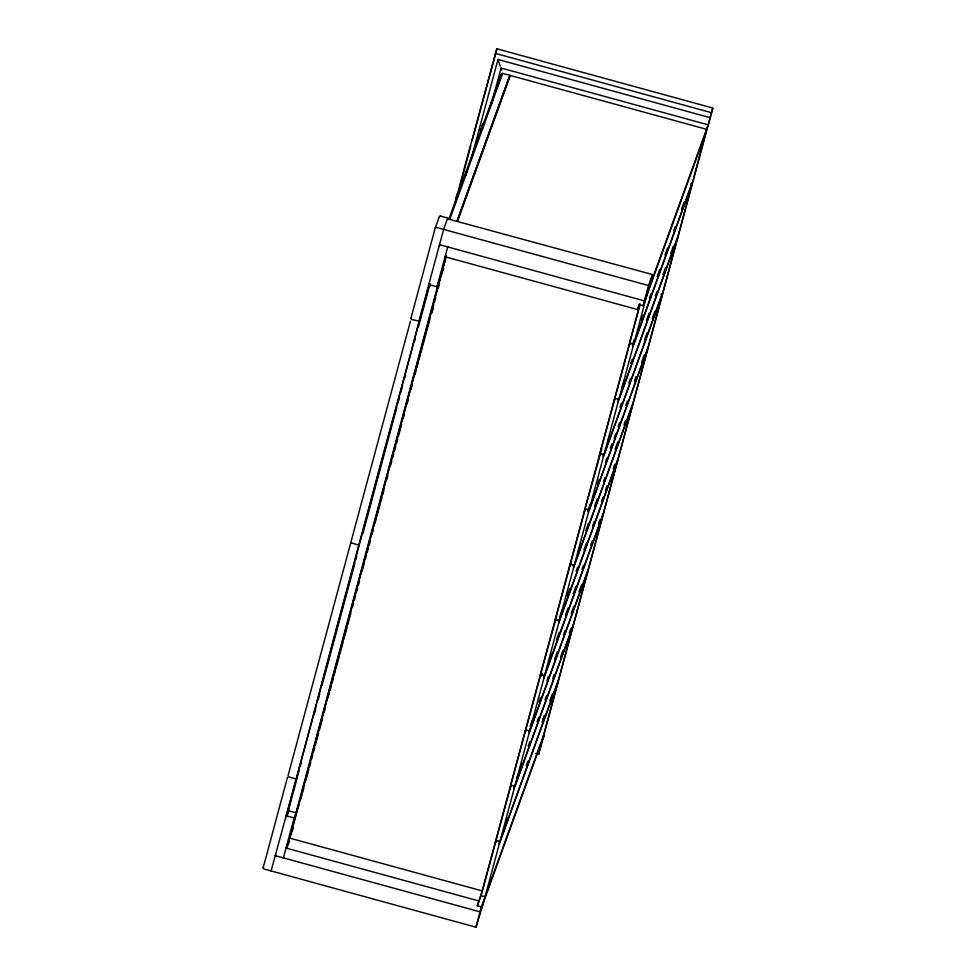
<?xml version="1.0" encoding="UTF-8"?>
<svg xmlns="http://www.w3.org/2000/svg" width="976" height="976" viewBox="0 0 976 976"><rect width="100%" height="100%" fill="white"/><g stroke="black" fill="none" stroke-linecap="round" stroke-linejoin="round"><path stroke-width="1.46" d="M457.317 193.834L459.013 191.333M480.704 129.198L482.412 126.697M480.79 130.174L480.704 131.248M482.534 126.209L482.571 125.233M411.042 317.871L435.162 228.177L439.322 216.721L440.579 216.013L439.322 216.721M287.408 777.604L263.288 867.31L263.654 868.896L475.971 927.2L484.206 900.506M447.52 218.807L652.505 274.561L647.186 294.459M541.143 744.285L712.785 108.043L496.882 48.8L468.407 153.086A254.236 5.112 -74.7 0 0 460.55 182.402L457.561 193.663M410.42 321.238L288.066 775.554M271.084 870.982L305.891 743.248A297.741 5.99 -74.7 0 0 314.601 710.601L330.949 648.625A200.958 4.038 -74.7 0 1 340.343 613.648L374.796 485.536A200.958 4.038 -74.7 0 1 384.3 450.229L403.149 381.348A297.741 5.99 -74.7 0 0 412.397 347.2L419.082 321.08L411.677 319.53L410.957 318.274L411.701 319.457M429.696 287.042L430.001 285.858M454.682 204.557L456.109 199.153L456.207 199.775M466.028 174.314L465.784 175.216L466.052 174.131M466.528 172.63L466.882 171.239M491.172 104.542L491.526 103.163M458.659 191.162L460.221 185.269M460.538 184.074L461.819 179.291A268.4 5.392 -74.7 0 1 463.1 174.448M467.028 171.63L466.796 172.337L467.138 170.922M490.001 106.677C490.806 103.615 489.147 109.629 489.915 107.006M490.379 107.214L490.464 106.884M535.629 753.448L538.569 754.253L541.155 744.273M263.3 868.396L263.288 867.31M418.875 321.421L443.641 229.323L447.752 217.977L440.554 216.086M438.834 281.698L295.996 812.837L287.798 810.592L429.452 283.87M287.151 815.143L299.022 771.016M300.34 766.123L301.133 763.183M314.187 714.627L315.773 708.735M318.139 699.914L319.725 694.021M322.092 685.201L354.935 563.079M355.984 559.211L356.777 556.271M362.852 533.652L396.878 407.126M397.915 403.308L399.489 397.415M400.843 392.413L402.661 385.654M404.796 377.7L405.589 374.76M414.519 341.527L415.312 338.587M418.484 326.814L430.123 283.54M472.189 140.605L496.882 48.8M465.772 174.85L466.76 171.166M709.784 117.596L497.967 59.475L472.469 154.293A255.126 5.124 -74.7 0 0 471.188 159.076M283.406 857.88L294.142 817.973L298.79 805.102M429.111 283.357L429.806 284.87L436.98 286.834L447.716 246.916M283.918 858.026L283.565 857.27M448.216 247.062L447.545 247.538M446.3 255.602L289.652 838.091L482.242 890.929L640.085 304.036M290.153 836.713L446.41 255.7M300.815 799.21L301.962 794.964M302.719 792.134L303.865 787.876M305.769 780.788L308.819 769.454M309.599 766.575L310.771 762.195M311.564 759.267L312.735 754.887M313.528 751.959L314.711 747.579M315.492 744.651L318.64 732.952M319.42 730.036L322.568 718.336M324.142 712.492L325.325 708.112M328.07 697.877L329.254 693.497M330.034 690.569L331.218 686.177M331.999 683.261L333.182 678.869M333.963 675.953L335.146 671.561M335.939 668.645L339.075 656.946M339.868 654.03L343.015 642.33M343.796 639.402L346.944 627.714M347.724 624.786L350.872 613.099M352.446 607.255L353.629 602.863M354.41 599.935L355.593 595.555M356.374 592.627L357.558 588.247M358.338 585.319L359.522 580.94M362.218 570.923L364.499 562.432M365.256 559.59L366.403 555.344M367.171 552.514L368.306 548.256M369.074 545.425L370.209 541.168M372.002 534.519L373.149 530.273M375.052 523.185L376.199 518.927M376.968 516.097L378.102 511.851M378.871 509.008L380.006 504.763M380.786 501.884L381.97 497.504M382.751 494.576L383.934 490.184M386.679 479.96L387.862 475.568M390.607 465.345L391.791 460.953M392.584 458.037L393.755 453.645M394.548 450.717L395.719 446.337M396.512 443.409L397.683 439.029M398.476 436.101L401.624 424.414M403.198 418.57L404.369 414.178M407.126 403.942L408.297 399.562M411.055 389.326L412.238 384.947M414.983 374.711L416.166 370.331M416.947 367.403L418.131 363.023M418.911 360.095L420.095 355.715M420.876 352.787L422.059 348.408M422.852 345.48L425.987 333.78M426.78 330.864L429.928 319.164M433.783 304.817L431.49 313.32L433.051 309.038M434.54 301.987L435.686 297.729M438.358 287.81L439.493 283.565M491.209 104.725L501.091 68.015L707.771 124.721M492.209 101.846L493.197 98.161M498.968 82.96L501.298 74.322L502.652 73.371L706.514 129.308M543.522 735.355L481.412 906.936L477.313 905.813L482.266 890.893M445.068 256.749L637.657 309.587L638.987 304.671L643.086 305.805L705.197 134.224M496.235 839.982L480.997 895.651L485.096 896.773L499.297 843.972L557.723 682.553M495.479 842.288L511.095 784.728M540.814 674.196L510.716 785.119L514.816 786.253L573.254 624.835M556.71 616.076L540.448 674.599L544.547 675.721L602.973 514.303M555.21 620.175L585.405 508.411M601.814 448.862L585.027 508.813L589.126 509.936L647.564 348.517M629.996 342.625L599.898 453.547L603.985 454.67L662.423 293.251M639.89 304.805L629.618 343.027L633.717 344.15L692.143 182.732M496.882 840.665L495.198 842.849M511.741 785.412L510.058 787.583M526.613 730.146L524.917 732.317L525.954 729.462M539.789 677.051L541.473 674.88M556.332 619.614L554.649 621.797M571.192 564.36L569.508 566.531L570.545 563.677M586.051 509.094L584.368 511.265M600.923 453.828L599.227 455.999M615.783 398.562L614.099 400.746L615.124 397.879M630.642 343.308L628.959 345.48M498.931 841.227L499.297 843.972M513.791 785.973L514.157 788.706L499.956 841.507L495.857 840.385M528.663 730.707L529.016 733.44L514.816 786.253M543.522 675.441L543.888 678.174L529.675 730.987L525.588 729.865M558.382 620.175L558.748 622.92L544.547 675.721M573.241 564.921L573.607 567.654L559.407 620.455L555.307 619.333M570.167 564.079L574.266 565.202L588.467 512.388L588.101 509.655M602.961 454.389L603.327 457.134L589.126 509.936M617.832 399.123L618.198 401.868L603.985 454.67M475.971 927.2L481.412 906.936M643.086 305.805L648.528 285.541L652.505 274.561M614.758 398.281L618.857 399.404L633.058 346.602L691.484 185.184L690.788 183.683M633.717 344.15L646.759 295.643M542.998 738.1L707.295 127.136M712.785 108.043L708.661 123.391L644.404 300.889L439.517 244.671M465.223 175.155L465.625 173.716L465.308 174.826M466.284 172.191L466.699 170.751L466.382 171.861M467.577 169.336L468.016 167.713M491.05 105.445L491.392 104.273M449.021 218.734L501.298 74.322M449.851 219.222L502.652 73.371M457.024 221.186L509.826 75.347M457.354 220.454L509.143 77.385M457.512 221.406L510.338 75.481L509.655 75.957M436.98 286.834L443.702 268.241M287.798 810.592L289.604 805.615M289.238 806.945L285.614 816.949L286.968 815.997L289.03 810.287M293.288 828.038L286.041 848.059L478.643 900.897M287.029 847.876L289.616 840.726M637.657 309.587L639.719 303.914M634.241 339.575L632.363 345.089L633.058 346.602M641.476 319.579L643.221 315.102M649.43 297.961L650.98 293.666M657.177 276.525L659.764 269.388M664.937 255.102L667.523 247.953M673.733 230.812L675.282 226.53M681.48 209.389L684.066 202.252M621.968 387.704L624.555 380.555M630.752 363.414L632.302 359.131M646.454 320.36L649.04 313.223M655.25 296.082L656.799 291.8M662.997 274.646L665.583 267.509M670.756 253.223L673.342 246.086M618.857 399.404L677.283 237.998M618.198 401.868L676.624 240.45M608.329 439.908L609.878 435.625M620.028 407.248L621.578 402.966M628.825 382.97L630.374 378.688M644.526 339.916L647.112 332.767M652.273 318.493L654.859 311.344M603.327 457.134L661.765 295.716L661.069 294.203M610.342 448.228L611.891 443.946M618.101 426.805L619.65 422.523M625.848 405.382L627.409 401.087M634.644 381.091L636.193 376.809M587.772 510.887L590.358 503.738M597.605 483.742L599.154 479.46M605.352 462.319L606.901 458.025M614.148 438.029L615.697 433.747M634.827 380.896L636.376 376.602M641.549 362.328L644.136 355.179M588.467 512.388L646.905 350.982M615.124 449.216L617.71 442.067M623.92 424.926L625.47 420.644M578.085 551.855L580.671 544.718M585.844 530.432L588.43 523.295M594.628 506.154L597.214 499.004M603.424 481.863L604.974 477.581M574.266 565.202L632.704 403.783M573.607 567.654L632.033 406.236M559.602 617.125L562.188 609.976M567.361 595.689L569.947 588.552M576.145 571.411L577.694 567.129M583.904 549.988L586.491 542.839M592.7 525.698L594.25 521.416M601.484 501.42L603.034 497.138M605.437 490.196L606.987 485.902M613.196 468.761L614.746 464.478M559.407 620.455L617.832 459.049M558.748 622.92L617.174 461.502M541.143 676.112L542.168 673.257M549.72 658.3L551.464 653.81M556.637 639.536L559.224 632.387M565.421 615.246L568.008 608.109M573.18 593.823L575.767 586.674M581.964 569.533L583.526 565.25M590.761 545.255L592.31 540.972M598.52 523.831L600.069 519.537M543.888 678.174L602.314 516.768M530.212 726.425L532.798 719.275M538.996 702.134L540.545 697.852M546.938 680.504L548.488 676.222M554.697 659.081L557.284 651.944M563.494 634.803L565.043 630.508M571.241 613.367L573.827 606.23M579 591.944L581.586 584.807M529.675 730.987L588.113 569.569M529.016 733.44L587.454 572.021M520.513 767.392L522.062 763.11M528.272 745.969L529.822 741.687M537.068 721.691L538.618 717.397M516.572 778.628L518.122 774.334M545.011 700.06L546.56 695.778M552.758 678.637L554.319 674.343M560.517 657.202L563.103 650.065M569.313 632.924L570.862 628.642M514.157 788.706L572.595 627.287M526.345 765.526L527.894 761.231M542.888 719.812L544.437 715.53M505.836 822.463L507.398 818.181M542.034 722.472L544.62 715.323M549.793 701.036L552.379 693.899M499.956 841.507L558.394 680.101M477.313 905.813L481.461 894.37M538.569 754.253L544.352 734.355L480.094 911.852L275.208 855.635M480.753 130.272L481.241 129.308M458.11 192.858L459.159 191.833M435.259 227.92L436.443 227.432L648.528 285.541M287.505 777.36L288.676 776.908L295.85 778.885M483.022 124.367L483.767 123.854M481.205 129.405L481.985 128.783M458.378 192.455L459.123 191.93M456.561 197.481L457.341 196.859M439.188 245.903L440.542 244.952M483.681 124.623L481.766 125.953L481.656 128.478M482.437 128.076L480.277 130.028L480.729 132.431M481.949 128.881L482.815 128.747M459.037 192.699L457.122 194.041L457.012 196.554M458.33 194.675L456.402 196.005L456.304 198.531M484.767 123.196L482.669 123.94L482.01 126.404M458.342 196.213L455.877 197.494L456.085 200.519M495.222 53.351L711.138 112.594M359.144 545.218L351.055 542.802M286.968 815.997L294.142 817.973M275.537 854.403L276.232 855.915M500.2 66.026L497.967 59.475M501.762 69.967L501.091 68.015M463.429 173.24A268.4 5.392 -74.7 0 1 465.064 167.103M465.393 165.871A268.4 5.392 -74.7 0 1 468.065 155.928M468.395 154.672A268.4 5.392 -74.7 0 1 470.774 145.863M491.343 102.675L490.757 104.883L491.331 102.687"/></g></svg>
